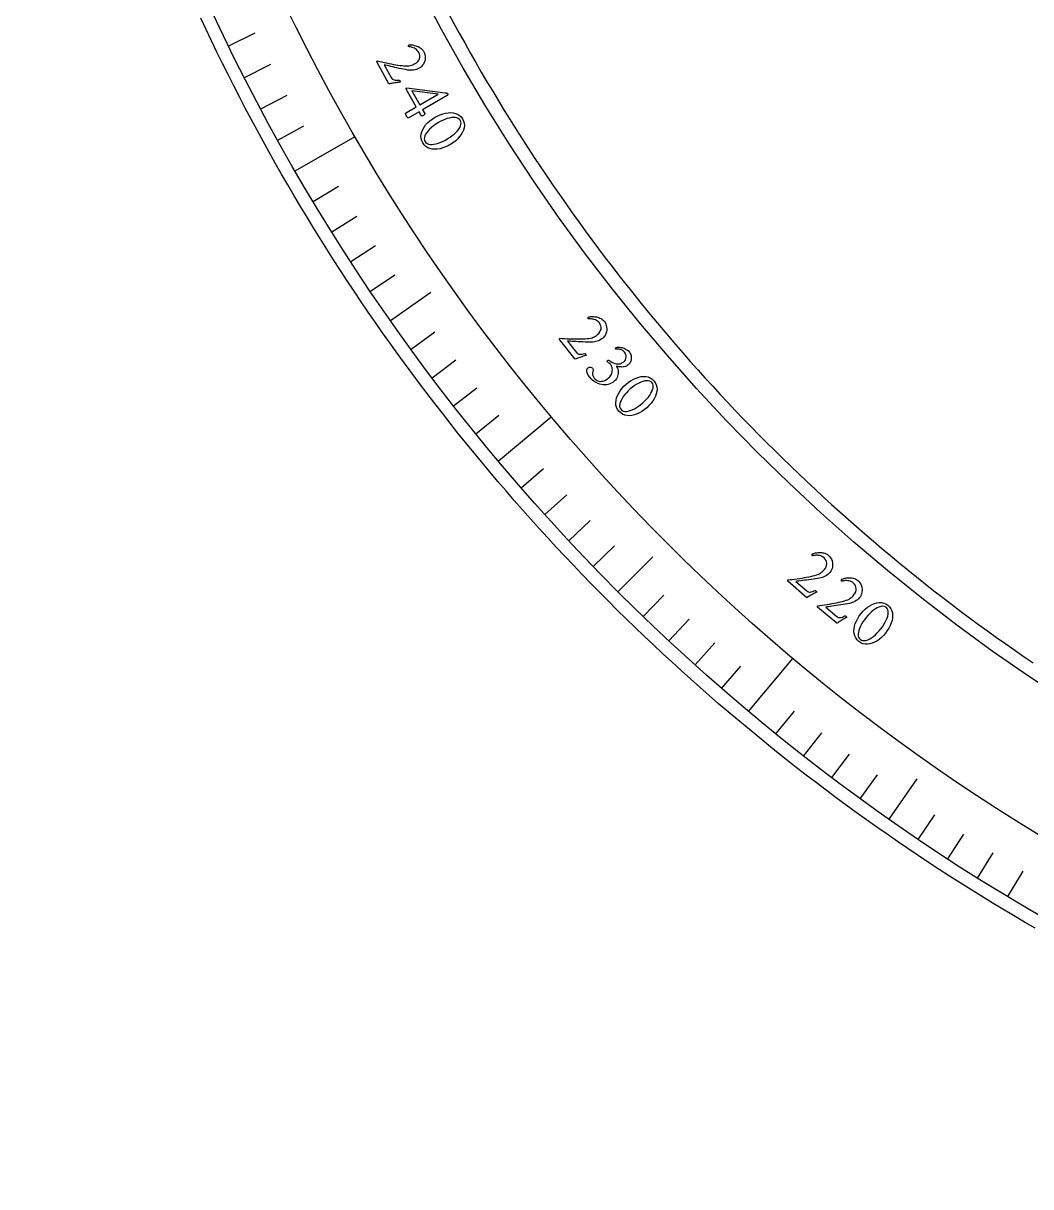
# Model space of a CAD drawing. Header units: millimetres. Extents: x -36.5 to 36.5, y -36.5 to 47.2.
# Drawn here: x -36.26 to -18.27, y -36.26 to -15.49 of the extents above; entities that cross this region are included whole.
import ezdxf

# ---------------------------------------------------------------- set-up
doc = ezdxf.new("R2010")
doc.units = ezdxf.units.MM
for name, color, linetype in [('CUT_INNER', 6, 'Continuous'), ('CUT_OUTER', 1, 'Continuous'), ('ENGRAVE', 7, 'Continuous'), ('ENGRAVE_FINE', 8, 'Continuous'), ('TEXT', 5, 'Continuous')]:
    doc.layers.add(name, color=color, linetype=linetype)

msp = doc.modelspace()

# ---------------------------------------------------------------- linework, layer by layer
at = {"layer": 'CUT_INNER'}
msp.add_lwpolyline([(-28.6624, -15.3204), (-28.5679, -15.496), (-28.4723, -15.671), (-28.3756, -15.8454), (-28.2778, -16.0192), (-28.179, -16.1924), (-28.0791, -16.365), (-27.9782, -16.537), (-27.8762, -16.7083), (-27.7731, -16.8791), (-27.669, -17.0492), (-27.5639, -17.2186), (-27.4577, -17.3874), (-27.3505, -17.5556), (-27.2423, -17.7231), (-27.133, -17.8899), (-27.0228, -18.056), (-26.9115, -18.2215), (-26.7992, -18.3863), (-26.6858, -18.5504), (-26.5715, -18.7138), (-26.4562, -18.8765), (-26.3399, -19.0384), (-26.2225, -19.1997), (-26.1042, -19.3602), (-25.985, -19.52), (-25.8647, -19.6791), (-25.7435, -19.8374), (-25.6213, -19.995), (-25.4981, -20.1519), (-25.374, -20.3079), (-25.2489, -20.4632), (-25.1228, -20.6178), (-24.9959, -20.7715), (-24.8679, -20.9245), (-24.7391, -21.0767), (-24.6093, -21.2281), (-24.4786, -21.3787), (-24.3469, -21.5285), (-24.2144, -21.6775), (-24.0809, -21.8257), (-23.9465, -21.973), (-23.8113, -22.1195), (-23.6751, -22.2652), (-23.538, -22.4101), (-23.4001, -22.5541), (-23.2613, -22.6972), (-23.1215, -22.8395), (-22.981, -22.981), (-22.8395, -23.1215), (-22.6972, -23.2613), (-22.5541, -23.4001), (-22.4101, -23.538), (-22.2652, -23.6751), (-22.1195, -23.8113), (-21.973, -23.9465), (-21.8257, -24.0809), (-21.6775, -24.2144), (-21.5285, -24.3469), (-21.3787, -24.4786), (-21.2281, -24.6093), (-21.0767, -24.7391), (-20.9245, -24.8679), (-20.7715, -24.9959), (-20.6178, -25.1228), (-20.4632, -25.2489), (-20.3079, -25.374), (-20.1519, -25.4981), (-19.995, -25.6213), (-19.8374, -25.7435), (-19.6791, -25.8647), (-19.52, -25.985), (-19.3602, -26.1042), (-19.1997, -26.2225), (-19.0384, -26.3399), (-18.8765, -26.4562), (-18.7138, -26.5715), (-18.5504, -26.6858), (-18.3863, -26.7992), (-18.2215, -26.9115)], dxfattribs=at)
at = {"layer": 'CUT_OUTER'}
msp.add_lwpolyline([(-18.1853, -31.6472), (-18.3792, -31.535), (-18.5723, -31.4216), (-18.7648, -31.3071), (-18.9565, -31.1914), (-19.1475, -31.0745), (-19.3378, -30.9564), (-19.5274, -30.8372), (-19.7163, -30.7168), (-19.9044, -30.5952), (-20.0917, -30.4725), (-20.2783, -30.3486), (-20.4641, -30.2236), (-20.6492, -30.0975), (-20.8335, -29.9702), (-21.017, -29.8418), (-21.1997, -29.7123), (-21.3816, -29.5817), (-21.5627, -29.4499), (-21.743, -29.3171), (-21.9225, -29.1831), (-22.1012, -29.048), (-22.279, -28.9119), (-22.456, -28.7746), (-22.6321, -28.6363), (-22.8074, -28.4969), (-22.9818, -28.3564), (-23.1554, -28.2149), (-23.328, -28.0723), (-23.4999, -27.9286), (-23.6708, -27.7839), (-23.8408, -27.6381), (-24.0099, -27.4913), (-24.1782, -27.3435), (-24.3455, -27.1946), (-24.5119, -27.0447), (-24.6774, -26.8938), (-24.8419, -26.7419), (-25.0056, -26.589), (-25.1682, -26.435), (-25.33, -26.2801), (-25.4907, -26.1242), (-25.6505, -25.9673), (-25.8094, -25.8094), (-25.9673, -25.6505), (-26.1242, -25.4907), (-26.2801, -25.33), (-26.435, -25.1682), (-26.589, -25.0056), (-26.7419, -24.8419), (-26.8938, -24.6774), (-27.0447, -24.5119), (-27.1946, -24.3455), (-27.3435, -24.1782), (-27.4913, -24.0099), (-27.6381, -23.8408), (-27.7839, -23.6708), (-27.9286, -23.4999), (-28.0723, -23.328), (-28.2149, -23.1554), (-28.3564, -22.9818), (-28.4969, -22.8074), (-28.6363, -22.6321), (-28.7746, -22.456), (-28.9119, -22.279), (-29.048, -22.1012), (-29.1831, -21.9225), (-29.3171, -21.743), (-29.4499, -21.5627), (-29.5817, -21.3816), (-29.7123, -21.1997), (-29.8418, -21.017), (-29.9702, -20.8335), (-30.0975, -20.6492), (-30.2236, -20.4641), (-30.3486, -20.2783), (-30.4725, -20.0917), (-30.5952, -19.9044), (-30.7168, -19.7163), (-30.8372, -19.5274), (-30.9564, -19.3378), (-31.0745, -19.1475), (-31.1914, -18.9565), (-31.3071, -18.7648), (-31.4216, -18.5723), (-31.535, -18.3792), (-31.6472, -18.1853), (-31.7582, -17.9908), (-31.868, -17.7956), (-31.9766, -17.5997), (-32.0839, -17.4032), (-32.1901, -17.206), (-32.2951, -17.0081), (-32.3988, -16.8097), (-32.5014, -16.6106), (-32.6027, -16.4108), (-32.7028, -16.2105), (-32.8016, -16.0095), (-32.8992, -15.8079), (-32.9956, -15.6058), (-33.0907, -15.403)], dxfattribs=at)
at = {"layer": 'ENGRAVE'}
for points in [[(-31.4021, -18.13), (-30.3351, -17.514)], [(-29.7025, -20.7979), (-28.9816, -20.2931)], [(-27.7768, -23.3075), (-26.833, -22.5156)], [(-25.6397, -25.6397), (-25.0174, -25.0174)], [(-23.3075, -27.7768), (-22.5156, -26.833)], [(-20.7979, -29.7025), (-20.2931, -28.9816)]]:
    msp.add_lwpolyline(points, dxfattribs=at)
for radius in [36.26, 35.028, 32.74]:
    msp.add_circle((0, 0), radius, dxfattribs=at)
at = {"layer": 'ENGRAVE_FINE'}
for points in [[(-32.5903, -15.8953), (-32.1157, -15.6639)], [(-32.3079, -16.4617), (-31.8374, -16.222)], [(-32.0157, -17.023), (-31.5495, -16.7752)], [(-31.7137, -17.5792), (-31.2519, -17.3232)], [(-31.0809, -18.6753), (-30.6283, -18.4033)], [(-30.7502, -19.2149), (-30.3025, -18.9351)], [(-30.4102, -19.7486), (-29.9674, -19.461)], [(-30.0609, -20.2763), (-29.6232, -19.9811)], [(-29.335, -21.3131), (-28.9078, -21.0027)], [(-28.9585, -21.8218), (-28.5368, -21.5041)], [(-28.5733, -22.3239), (-28.1572, -21.9988)], [(-28.1793, -22.8192), (-27.769, -22.4869)], [(-27.3658, -23.7887), (-26.9673, -23.4423)], [(-26.9464, -24.2627), (-26.5541, -23.9094)], [(-26.5189, -24.7293), (-26.1327, -24.3692)], [(-26.0833, -25.1883), (-25.7034, -24.8215)], [(-25.1883, -26.0833), (-24.8215, -25.7034)], [(-24.7293, -26.5189), (-24.3692, -26.1327)], [(-24.2627, -26.9464), (-23.9094, -26.5541)], [(-23.7887, -27.3658), (-23.4423, -26.9673)], [(-22.8192, -28.1793), (-22.4869, -27.769)], [(-22.3239, -28.5733), (-21.9988, -28.1572)], [(-21.8218, -28.9585), (-21.5041, -28.5368)], [(-21.3131, -29.335), (-21.0027, -28.9078)], [(-20.2763, -30.0609), (-19.9811, -29.6232)], [(-19.7486, -30.4102), (-19.461, -29.9674)], [(-19.2149, -30.7502), (-18.9351, -30.3025)], [(-18.6753, -31.0809), (-18.4033, -30.6283)]]:
    msp.add_lwpolyline(points, dxfattribs=at)
at = {"layer": 'TEXT'}
for points in [[(-29.5295, -16.5451), (-29.547, -16.5472), (-29.5655, -16.5497), (-29.5851, -16.5526), (-29.6056, -16.5559), (-29.6263, -16.5593), (-29.6461, -16.5627), (-29.6652, -16.5659), (-29.6834, -16.5691), (-29.6998, -16.572), (-29.7133, -16.5744), (-29.7238, -16.5763), (-29.7314, -16.5777), (-29.947, -16.1849), (-29.9467, -16.1824), (-29.946, -16.1796), (-29.945, -16.1766), (-29.9436, -16.1732), (-29.9421, -16.1701), (-29.9405, -16.1676), (-29.9388, -16.1657), (-29.9371, -16.1645), (-29.8972, -16.1739), (-29.8566, -16.1834), (-29.8152, -16.1927), (-29.7731, -16.2019), (-29.7309, -16.2108), (-29.6891, -16.2192), (-29.6478, -16.227), (-29.607, -16.2343), (-29.5674, -16.2407), (-29.5298, -16.2462), (-29.4943, -16.2507), (-29.4608, -16.2542), (-29.4276, -16.2563), (-29.3977, -16.2562), (-29.3711, -16.2539), (-29.3477, -16.2493), (-29.3262, -16.2429), (-29.3049, -16.2351), (-29.2838, -16.2258), (-29.2629, -16.215), (-29.2365, -16.1975), (-29.2148, -16.177), (-29.1977, -16.1534), (-29.1854, -16.1268), (-29.1785, -16.0988), (-29.1777, -16.0712), (-29.1831, -16.044), (-29.1947, -16.0171), (-29.2077, -15.9963), (-29.2224, -15.9783), (-29.2387, -15.963), (-29.2567, -15.9504), (-29.2753, -15.9402), (-29.2935, -15.9317), (-29.3113, -15.925), (-29.3286, -15.9201), (-29.3446, -15.9165), (-29.3582, -15.9139), (-29.3694, -15.9122), (-29.3782, -15.9115), (-29.3796, -15.9077), (-29.3801, -15.9034), (-29.3797, -15.8986), (-29.3784, -15.8931), (-29.3767, -15.8879), (-29.3749, -15.884), (-29.3732, -15.8812), (-29.3714, -15.8797), (-29.364, -15.8789), (-29.3539, -15.8785), (-29.3412, -15.8787), (-29.3259, -15.8795), (-29.3088, -15.8811), (-29.2905, -15.8841), (-29.2711, -15.8884), (-29.2507, -15.894), (-29.2299, -15.9011), (-29.2095, -15.9098), (-29.1896, -15.9201), (-29.17, -15.9319), (-29.1516, -15.9458), (-29.135, -15.962), (-29.1202, -15.9806), (-29.1072, -16.0015), (-29.0945, -16.0285), (-29.0859, -16.0561), (-29.0813, -16.0844), (-29.0808, -16.1133), (-29.0838, -16.142), (-29.09, -16.1696), (-29.0994, -16.1959), (-29.112, -16.2211), (-29.1274, -16.2443), (-29.1453, -16.2648), (-29.1656, -16.2824), (-29.1885, -16.2973), (-29.2129, -16.3095), (-29.2377, -16.3192), (-29.2631, -16.3263), (-29.2889, -16.3309), (-29.315, -16.3332), (-29.3412, -16.3335), (-29.3677, -16.3319), (-29.3943, -16.3282), (-29.4299, -16.3218), (-29.467, -16.3148), (-29.5055, -16.307), (-29.5453, -16.2986), (-29.5852, -16.2899), (-29.624, -16.2813), (-29.6614, -16.2728), (-29.6977, -16.2645), (-29.7316, -16.2566), (-29.7619, -16.2496), (-29.7887, -16.2434), (-29.8119, -16.2381), (-29.6884, -16.4628), (-29.6781, -16.4781), (-29.6661, -16.4904), (-29.6522, -16.4996), (-29.6366, -16.5059), (-29.6187, -16.5097), (-29.5982, -16.5115), (-29.5751, -16.5114), (-29.5495, -16.5094), (-29.5455, -16.5094), (-29.5419, -16.5108), (-29.5385, -16.5138), (-29.5355, -16.5182), (-29.5345, -16.5203), (-29.5335, -16.5231), (-29.5324, -16.5267), (-29.5314, -16.531), (-29.5304, -16.5354), (-29.5298, -16.5392), (-29.5295, -16.5424), (-29.5295, -16.5451)], [(-28.6788, -16.7519), (-28.6768, -16.7563), (-28.676, -16.7606), (-28.6765, -16.7647), (-28.6781, -16.7687), (-28.6805, -16.7724), (-28.6832, -16.7756), (-28.6862, -16.7784), (-28.6895, -16.7806), (-29.1269, -17.0364), (-29.0883, -17.1022), (-29.0875, -17.1054), (-29.0886, -17.1095), (-29.0913, -17.1145), (-29.0959, -17.1204), (-29.1019, -17.1265), (-29.1087, -17.1324), (-29.1164, -17.1381), (-29.125, -17.1436), (-29.131, -17.1468), (-29.1363, -17.1491), (-29.141, -17.1504), (-29.1452, -17.1509), (-29.1905, -17.0736), (-29.3848, -17.1873), (-29.3852, -17.1869), (-29.3866, -17.1858), (-29.3888, -17.184), (-29.3919, -17.1815), (-29.3963, -17.1769), (-29.4022, -17.1688), (-29.4096, -17.1574), (-29.4185, -17.1425), (-29.4282, -17.1246), (-29.4337, -17.1111), (-29.4353, -17.1019), (-29.4327, -17.0971), (-29.2416, -16.986), (-29.4218, -16.6719), (-29.4214, -16.6681), (-29.4205, -16.6645), (-29.419, -16.6611), (-29.4169, -16.6578), (-29.4146, -16.6548), (-29.4123, -16.6523), (-29.41, -16.6503), (-29.4077, -16.6488), (-28.7262, -16.736), (-28.7207, -16.737), (-28.7144, -16.7382), (-28.7073, -16.7397), (-28.6994, -16.7414), (-28.6919, -16.7435), (-28.6859, -16.7459), (-28.6816, -16.7487), (-28.6788, -16.7519)], [(-28.8523, -16.7599), (-29.3213, -16.6995), (-29.1778, -16.949)], [(-28.4164, -17.2008), (-28.3972, -17.2393), (-28.3858, -17.2785), (-28.3822, -17.3185), (-28.3864, -17.3591), (-28.3974, -17.3998), (-28.4144, -17.4397), (-28.4372, -17.479), (-28.4659, -17.5176), (-28.4996, -17.5547), (-28.5373, -17.5897), (-28.5789, -17.6224), (-28.6245, -17.6529), (-28.6723, -17.6799), (-28.7203, -17.7023), (-28.7686, -17.72), (-28.8171, -17.7329), (-28.8649, -17.7408), (-28.9106, -17.743), (-28.9544, -17.7395), (-28.9962, -17.7305), (-29.0349, -17.7152), (-29.0692, -17.6933), (-29.0991, -17.6648), (-29.1246, -17.6295), (-29.1434, -17.5915), (-29.1545, -17.5523), (-29.1579, -17.512), (-29.1535, -17.4706), (-29.1423, -17.4291), (-29.1252, -17.3884), (-29.1022, -17.3486), (-29.0734, -17.3097), (-29.0395, -17.2724), (-29.0015, -17.2377), (-28.9595, -17.2054), (-28.9134, -17.1756), (-28.8653, -17.1493), (-28.8169, -17.1277), (-28.7684, -17.1107), (-28.7197, -17.0984), (-28.672, -17.0911), (-28.6265, -17.0893), (-28.583, -17.0931), (-28.5417, -17.1025), (-28.5037, -17.1177), (-28.4702, -17.1392), (-28.4411, -17.1669), (-28.4164, -17.2008)], [(-28.4536, -17.2309), (-28.4695, -17.2106), (-28.4897, -17.195), (-28.5143, -17.1842), (-28.5431, -17.1782), (-28.5754, -17.1765), (-28.6101, -17.1788), (-28.6473, -17.1852), (-28.687, -17.1956), (-28.7282, -17.2096), (-28.7701, -17.2271), (-28.8126, -17.248), (-28.8558, -17.2723), (-28.8971, -17.2986), (-28.9354, -17.3261), (-28.9705, -17.3548), (-29.0025, -17.3847), (-29.0306, -17.415), (-29.0541, -17.4447), (-29.0731, -17.474), (-29.0874, -17.5027), (-29.0964, -17.5301), (-29.0993, -17.5556), (-29.0961, -17.579), (-29.0869, -17.6004), (-29.0697, -17.6226), (-29.0483, -17.6394), (-29.0227, -17.6506), (-28.9929, -17.6564), (-28.9598, -17.6572), (-28.9243, -17.6538), (-28.8864, -17.6461), (-28.8461, -17.6341), (-28.8045, -17.6184), (-28.7626, -17.5997), (-28.7204, -17.5781), (-28.6779, -17.5535), (-28.6364, -17.5266), (-28.5984, -17.4989), (-28.564, -17.4704), (-28.5329, -17.4411), (-28.5059, -17.4116), (-28.4834, -17.3826), (-28.4654, -17.3542), (-28.452, -17.3262), (-28.4436, -17.2995), (-28.4411, -17.2747), (-28.4445, -17.2518), (-28.4536, -17.2309)], [(-26.2079, -21.4215), (-26.2247, -21.4266), (-26.2425, -21.4323), (-26.2613, -21.4386), (-26.2809, -21.4454), (-26.3007, -21.4523), (-26.3197, -21.459), (-26.3379, -21.4656), (-26.3553, -21.4719), (-26.3709, -21.4775), (-26.3838, -21.4822), (-26.3938, -21.4859), (-26.4011, -21.4886), (-26.6816, -21.1392), (-26.6817, -21.1367), (-26.6815, -21.1339), (-26.681, -21.1307), (-26.6803, -21.1272), (-26.6793, -21.1238), (-26.6782, -21.1211), (-26.6769, -21.1189), (-26.6754, -21.1174), (-26.6344, -21.1198), (-26.5928, -21.122), (-26.5504, -21.124), (-26.5074, -21.1258), (-26.4642, -21.1273), (-26.4216, -21.1283), (-26.3796, -21.1288), (-26.3381, -21.1288), (-26.298, -21.1283), (-26.2601, -21.1272), (-26.2243, -21.1255), (-26.1907, -21.1231), (-26.1576, -21.1194), (-26.1282, -21.1141), (-26.1024, -21.1072), (-26.0802, -21.0986), (-26.0601, -21.0886), (-26.0405, -21.0772), (-26.0213, -21.0643), (-26.0027, -21.0501), (-25.9797, -21.0283), (-25.9618, -21.0043), (-25.9492, -20.9781), (-25.9416, -20.9498), (-25.9397, -20.921), (-25.9437, -20.8937), (-25.9538, -20.8678), (-25.9698, -20.8434), (-25.9862, -20.8251), (-26.0038, -20.8099), (-26.0225, -20.7977), (-26.0424, -20.7885), (-26.0625, -20.7816), (-26.0819, -20.7764), (-26.1006, -20.7729), (-26.1185, -20.7711), (-26.1349, -20.7704), (-26.1487, -20.7701), (-26.16, -20.7704), (-26.1689, -20.7712), (-26.1709, -20.7678), (-26.1722, -20.7636), (-26.1726, -20.7588), (-26.1723, -20.7531), (-26.1715, -20.7478), (-26.1704, -20.7436), (-26.1692, -20.7406), (-26.1677, -20.7388), (-26.1605, -20.7366), (-26.1507, -20.7346), (-26.1382, -20.7326), (-26.123, -20.7306), (-26.1058, -20.7292), (-26.0873, -20.729), (-26.0675, -20.7299), (-26.0463, -20.7319), (-26.0246, -20.7352), (-26.003, -20.7402), (-25.9816, -20.7469), (-25.9603, -20.7552), (-25.9398, -20.7657), (-25.9206, -20.7788), (-25.9028, -20.7945), (-25.8863, -20.8128), (-25.8692, -20.8372), (-25.8559, -20.8629), (-25.8465, -20.8899), (-25.8409, -20.9184), (-25.8389, -20.9472), (-25.8403, -20.9753), (-25.8449, -21.0029), (-25.8529, -21.0299), (-25.8641, -21.0555), (-25.8781, -21.0787), (-25.8951, -21.0996), (-25.9151, -21.1183), (-25.937, -21.1345), (-25.9598, -21.1483), (-25.9835, -21.1598), (-26.0081, -21.1687), (-26.0334, -21.1756), (-26.0592, -21.1804), (-26.0855, -21.1834), (-26.1124, -21.1844), (-26.1486, -21.1843), (-26.1863, -21.1838), (-26.2255, -21.1829), (-26.2662, -21.1815), (-26.3071, -21.1798), (-26.3467, -21.1781), (-26.3851, -21.1763), (-26.4223, -21.1743), (-26.457, -21.1725), (-26.4881, -21.1708), (-26.5155, -21.1694), (-26.5393, -21.1681), (-26.3786, -21.368), (-26.3659, -21.3813), (-26.3519, -21.3913), (-26.3366, -21.398), (-26.3201, -21.4014), (-26.3018, -21.4021), (-26.2814, -21.4003), (-26.2586, -21.3962), (-26.2337, -21.3898), (-26.2298, -21.3891), (-26.226, -21.3899), (-26.2222, -21.3922), (-26.2184, -21.396), (-26.2171, -21.3979), (-26.2156, -21.4005), (-26.2139, -21.4039), (-26.2121, -21.4079), (-26.2104, -21.4121), (-26.2092, -21.4157), (-26.2083, -21.4188), (-26.2079, -21.4215)], [(-25.4371, -21.3595), (-25.4274, -21.3729), (-25.4189, -21.3885), (-25.4118, -21.4063), (-25.4059, -21.4262), (-25.402, -21.4474), (-25.4006, -21.469), (-25.4018, -21.4909), (-25.4056, -21.5133), (-25.4125, -21.5351), (-25.4232, -21.5556), (-25.4376, -21.5747), (-25.4558, -21.5924), (-25.4719, -21.6044), (-25.4889, -21.6139), (-25.507, -21.621), (-25.5261, -21.6256), (-25.5455, -21.6282), (-25.5647, -21.6293), (-25.5837, -21.6289), (-25.6025, -21.627), (-25.6203, -21.6242), (-25.6367, -21.6211), (-25.6516, -21.6177), (-25.665, -21.614), (-25.656, -21.6307), (-25.6484, -21.6495), (-25.6423, -21.6705), (-25.6376, -21.6935), (-25.635, -21.7177), (-25.6352, -21.7423), (-25.6383, -21.7672), (-25.6441, -21.7926), (-25.6535, -21.8175), (-25.667, -21.8411), (-25.6848, -21.8635), (-25.7067, -21.8846), (-25.7323, -21.904), (-25.759, -21.9198), (-25.7868, -21.9318), (-25.8158, -21.9402), (-25.8453, -21.9451), (-25.8748, -21.9469), (-25.9043, -21.9457), (-25.9337, -21.9415), (-25.9628, -21.9344), (-25.9911, -21.9248), (-26.0187, -21.9126), (-26.0454, -21.8979), (-26.0709, -21.881), (-26.0946, -21.8623), (-26.1167, -21.8416), (-26.1371, -21.8191), (-26.1453, -21.8086), (-26.1539, -21.7962), (-26.1627, -21.7821), (-26.1719, -21.7661), (-26.1805, -21.7493), (-26.1876, -21.7325), (-26.1934, -21.7157), (-26.1977, -21.6989), (-26.1976, -21.6949), (-26.1969, -21.6896), (-26.1956, -21.6829), (-26.1937, -21.6749), (-26.191, -21.6667), (-26.1873, -21.6594), (-26.1827, -21.6529), (-26.1771, -21.6475), (-26.1663, -21.6399), (-26.1552, -21.6347), (-26.1438, -21.632), (-26.1321, -21.6317), (-26.1209, -21.6335), (-26.1109, -21.6371), (-26.1023, -21.6425), (-26.0949, -21.6497), (-26.0879, -21.6602), (-26.0837, -21.6711), (-26.0824, -21.6827), (-26.084, -21.6948), (-26.0867, -21.707), (-26.089, -21.7189), (-26.0907, -21.7305), (-26.0919, -21.7418), (-26.0923, -21.7547), (-26.0909, -21.7674), (-26.0879, -21.78), (-26.0833, -21.7923), (-26.0774, -21.8042), (-26.071, -21.8154), (-26.0639, -21.826), (-26.0561, -21.836), (-26.0441, -21.8485), (-26.0302, -21.8594), (-26.0144, -21.8689), (-25.9968, -21.8769), (-25.9775, -21.8827), (-25.9566, -21.8853), (-25.9344, -21.8848), (-25.9106, -21.8812), (-25.8856, -21.8737), (-25.8597, -21.8616), (-25.833, -21.8448), (-25.8053, -21.8233), (-25.7867, -21.8057), (-25.7713, -21.7868), (-25.759, -21.7667), (-25.7497, -21.7453), (-25.7433, -21.7234), (-25.7396, -21.7014), (-25.7386, -21.6795), (-25.7402, -21.6576), (-25.7445, -21.6364), (-25.7513, -21.6167), (-25.7608, -21.5985), (-25.773, -21.5817), (-25.78, -21.5739), (-25.7878, -21.5665), (-25.7962, -21.5597), (-25.8053, -21.5532), (-25.8142, -21.5474), (-25.8219, -21.5421), (-25.8284, -21.5375), (-25.8338, -21.5335), (-25.8318, -21.5273), (-25.8287, -21.5216), (-25.8247, -21.5163), (-25.8196, -21.5115), (-25.8162, -21.5089), (-25.8131, -21.5069), (-25.8103, -21.5056), (-25.8078, -21.5051), (-25.7866, -21.5201), (-25.7646, -21.5337), (-25.7419, -21.5459), (-25.7185, -21.5565), (-25.6948, -21.565), (-25.6712, -21.5707), (-25.6476, -21.5736), (-25.6242, -21.5736), (-25.6011, -21.5702), (-25.5786, -21.5627), (-25.5566, -21.551), (-25.5352, -21.5353), (-25.5178, -21.5177), (-25.5049, -21.4982), (-25.4964, -21.4767), (-25.4924, -21.4533), (-25.493, -21.4293), (-25.4984, -21.4063), (-25.5086, -21.3841), (-25.5237, -21.3628), (-25.5371, -21.3486), (-25.5515, -21.337), (-25.5668, -21.3279), (-25.5832, -21.3213), (-25.5997, -21.3166), (-25.6153, -21.3131), (-25.63, -21.311), (-25.6439, -21.3101), (-25.6561, -21.3098), (-25.6661, -21.3094), (-25.6737, -21.3088), (-25.679, -21.308), (-25.6802, -21.3057), (-25.6805, -21.3026), (-25.6799, -21.2987), (-25.6785, -21.2941), (-25.6764, -21.2894), (-25.6739, -21.2853), (-25.671, -21.2816), (-25.6676, -21.2784), (-25.6494, -21.2768), (-25.6305, -21.2765), (-25.6109, -21.2773), (-25.5907, -21.2794), (-25.5701, -21.2829), (-25.5497, -21.288), (-25.5293, -21.2948), (-25.5091, -21.3033), (-25.4894, -21.3138), (-25.4709, -21.3266), (-25.4535, -21.3419), (-25.4371, -21.3595)], [(-24.9978, -21.874), (-24.9722, -21.9086), (-24.9542, -21.9452), (-24.9437, -21.9839), (-24.9408, -22.0246), (-24.9446, -22.0666), (-24.9543, -22.1089), (-24.97, -22.1515), (-24.9916, -22.1945), (-25.0183, -22.237), (-25.0493, -22.2779), (-25.0847, -22.3173), (-25.1243, -22.3553), (-25.1666, -22.3902), (-25.21, -22.4206), (-25.2545, -22.4464), (-25.3, -22.4676), (-25.3457, -22.4836), (-25.3904, -22.4937), (-25.4341, -22.4979), (-25.4768, -22.4962), (-25.5175, -22.488), (-25.5551, -22.4723), (-25.5896, -22.4494), (-25.6208, -22.4191), (-25.646, -22.385), (-25.6637, -22.3483), (-25.674, -22.3092), (-25.6769, -22.2676), (-25.6731, -22.2248), (-25.6633, -22.1818), (-25.6476, -22.1386), (-25.6259, -22.0952), (-25.599, -22.0527), (-25.5676, -22.0118), (-25.5319, -21.9728), (-25.4917, -21.9354), (-25.4488, -21.9012), (-25.4049, -21.8715), (-25.3601, -21.8464), (-25.3143, -21.8257), (-25.2686, -21.8103), (-25.2241, -21.8006), (-25.1806, -21.7968), (-25.1383, -21.7989), (-25.0982, -21.8073), (-25.0615, -21.8226), (-25.028, -21.8448), (-24.9978, -21.874)], [(-25.0292, -21.91), (-25.0484, -21.8928), (-25.071, -21.881), (-25.0971, -21.8746), (-25.1265, -21.8737), (-25.1586, -21.8776), (-25.1923, -21.8859), (-25.2279, -21.8987), (-25.2652, -21.9158), (-25.3033, -21.9368), (-25.3415, -21.9613), (-25.3798, -21.9892), (-25.4181, -22.0207), (-25.4542, -22.0537), (-25.4871, -22.0874), (-25.5167, -22.1218), (-25.543, -22.1568), (-25.5655, -22.1915), (-25.5835, -22.2249), (-25.5971, -22.257), (-25.6062, -22.2878), (-25.6103, -22.3164), (-25.6088, -22.3419), (-25.6015, -22.3645), (-25.5887, -22.3839), (-25.5679, -22.4028), (-25.5439, -22.4156), (-25.5167, -22.4222), (-25.4864, -22.4227), (-25.4537, -22.4178), (-25.4193, -22.4083), (-25.3833, -22.3941), (-25.3458, -22.3752), (-25.3075, -22.3526), (-25.2695, -22.3269), (-25.2317, -22.2983), (-25.1941, -22.2667), (-25.1579, -22.233), (-25.1253, -22.1991), (-25.0963, -22.1651), (-25.0709, -22.1308), (-25.0494, -22.0971), (-25.0322, -22.0647), (-25.0195, -22.0335), (-25.011, -22.0036), (-25.0075, -21.9758), (-25.0093, -21.951), (-25.0166, -21.929), (-25.0292, -21.91)], [(-22.0899, -25.647), (-22.1056, -25.655), (-22.1222, -25.6637), (-22.1395, -25.6731), (-22.1577, -25.6832), (-22.176, -25.6935), (-22.1935, -25.7034), (-22.2103, -25.713), (-22.2263, -25.7222), (-22.2408, -25.7305), (-22.2526, -25.7374), (-22.2618, -25.7427), (-22.2685, -25.7466), (-22.6055, -25.4513), (-22.606, -25.4488), (-22.6063, -25.446), (-22.6063, -25.4428), (-22.6062, -25.4392), (-22.6059, -25.4357), (-22.6052, -25.4328), (-22.6043, -25.4305), (-22.6031, -25.4287), (-22.5624, -25.424), (-22.521, -25.4189), (-22.4789, -25.4135), (-22.4362, -25.4078), (-22.3935, -25.4018), (-22.3513, -25.3953), (-22.3099, -25.3886), (-22.269, -25.3814), (-22.2296, -25.374), (-22.1924, -25.3663), (-22.1575, -25.3583), (-22.1248, -25.3502), (-22.0929, -25.3408), (-22.0648, -25.3304), (-22.0406, -25.3191), (-22.0203, -25.3069), (-22.0022, -25.2935), (-21.9848, -25.2788), (-21.9682, -25.2629), (-21.9523, -25.2456), (-21.9334, -25.2202), (-21.9201, -25.1934), (-21.9121, -25.1654), (-21.9096, -25.1362), (-21.9127, -25.1076), (-21.9214, -25.0814), (-21.9358, -25.0576), (-21.9559, -25.0363), (-21.9752, -25.0212), (-21.9951, -25.0093), (-22.0157, -25.0005), (-22.0369, -24.9949), (-22.0579, -24.9916), (-22.0779, -24.9898), (-22.0969, -24.9896), (-22.1149, -24.991), (-22.1311, -24.9931), (-22.1448, -24.9953), (-22.1559, -24.9975), (-22.1644, -24.9998), (-22.167, -24.9968), (-22.169, -24.9929), (-22.1703, -24.9882), (-22.1709, -24.9826), (-22.171, -24.9772), (-22.1707, -24.9729), (-22.17, -24.9697), (-22.1689, -24.9677), (-22.1622, -24.9643), (-22.1529, -24.9606), (-22.1409, -24.9564), (-22.1263, -24.9519), (-22.1096, -24.9475), (-22.0914, -24.9441), (-22.0717, -24.9415), (-22.0506, -24.9398), (-22.0286, -24.9393), (-22.0065, -24.9405), (-21.9842, -24.9434), (-21.9618, -24.9479), (-21.9398, -24.9546), (-21.9186, -24.9642), (-21.8984, -24.9765), (-21.8789, -24.9917), (-21.8579, -25.0128), (-21.8403, -25.0358), (-21.8263, -25.0608), (-21.8159, -25.0878), (-21.8089, -25.1158), (-21.8054, -25.1438), (-21.8052, -25.1718), (-21.8084, -25.1998), (-21.8149, -25.2268), (-21.8247, -25.2522), (-21.8378, -25.2757), (-21.8542, -25.2975), (-21.873, -25.3173), (-21.893, -25.3349), (-21.9144, -25.3503), (-21.937, -25.3634), (-21.9608, -25.3745), (-21.9854, -25.3838), (-22.0108, -25.3913), (-22.037, -25.3969), (-22.0727, -25.4031), (-22.1099, -25.4092), (-22.1487, -25.4151), (-22.1891, -25.4208), (-22.2296, -25.4262), (-22.2689, -25.4314), (-22.307, -25.4363), (-22.344, -25.4408), (-22.3785, -25.445), (-22.4094, -25.4488), (-22.4366, -25.4521), (-22.4603, -25.4551), (-22.2673, -25.624), (-22.2525, -25.6349), (-22.237, -25.6423), (-22.2208, -25.6462), (-22.2039, -25.6467), (-22.1858, -25.6442), (-22.166, -25.6389), (-22.1443, -25.631), (-22.1209, -25.6203), (-22.1172, -25.6189), (-22.1132, -25.619), (-22.1091, -25.6206), (-22.1047, -25.6238), (-22.1031, -25.6254), (-22.1012, -25.6277), (-22.099, -25.6307), (-22.0965, -25.6344), (-22.0941, -25.6382), (-22.0922, -25.6415), (-22.0908, -25.6445), (-22.0899, -25.647)], [(-21.5539, -26.0991), (-21.5694, -26.1074), (-21.5858, -26.1165), (-21.6029, -26.1262), (-21.6209, -26.1367), (-21.6389, -26.1474), (-21.6563, -26.1576), (-21.6728, -26.1676), (-21.6887, -26.1771), (-21.7029, -26.1857), (-21.7146, -26.1928), (-21.7238, -26.1984), (-21.7303, -26.2024), (-22.0734, -25.9142), (-22.0739, -25.9117), (-22.0743, -25.9088), (-22.0744, -25.9056), (-22.0744, -25.9021), (-22.0741, -25.8986), (-22.0735, -25.8957), (-22.0726, -25.8933), (-22.0715, -25.8915), (-22.0309, -25.8859), (-21.9896, -25.88), (-21.9476, -25.8738), (-21.905, -25.8672), (-21.8624, -25.8602), (-21.8205, -25.8529), (-21.7791, -25.8453), (-21.7384, -25.8373), (-21.6992, -25.829), (-21.6622, -25.8206), (-21.6274, -25.8119), (-21.5949, -25.8031), (-21.5632, -25.793), (-21.5354, -25.7821), (-21.5114, -25.7703), (-21.4913, -25.7576), (-21.4735, -25.7439), (-21.4564, -25.7288), (-21.4401, -25.7125), (-21.4246, -25.695), (-21.4063, -25.6691), (-21.3934, -25.6421), (-21.3861, -25.614), (-21.3842, -25.5847), (-21.3878, -25.5561), (-21.3971, -25.5301), (-21.412, -25.5067), (-21.4325, -25.4858), (-21.4521, -25.4711), (-21.4723, -25.4596), (-21.4931, -25.4512), (-21.5144, -25.446), (-21.5354, -25.4432), (-21.5555, -25.4418), (-21.5745, -25.442), (-21.5924, -25.4437), (-21.6086, -25.4462), (-21.6222, -25.4487), (-21.6333, -25.4511), (-21.6418, -25.4536), (-21.6444, -25.4507), (-21.6465, -25.4468), (-21.6478, -25.4421), (-21.6486, -25.4366), (-21.6488, -25.4311), (-21.6486, -25.4268), (-21.648, -25.4236), (-21.6469, -25.4216), (-21.6403, -25.4181), (-21.631, -25.4142), (-21.6191, -25.4098), (-21.6046, -25.4049), (-21.588, -25.4002), (-21.5699, -25.3964), (-21.5503, -25.3934), (-21.5292, -25.3912), (-21.5072, -25.3903), (-21.4851, -25.3911), (-21.4628, -25.3935), (-21.4403, -25.3975), (-21.4181, -25.4038), (-21.3968, -25.4129), (-21.3762, -25.4248), (-21.3565, -25.4396), (-21.335, -25.4602), (-21.317, -25.4828), (-21.3025, -25.5076), (-21.2915, -25.5343), (-21.2839, -25.5622), (-21.2798, -25.5901), (-21.279, -25.6181), (-21.2816, -25.6461), (-21.2876, -25.6733), (-21.2969, -25.6989), (-21.3095, -25.7227), (-21.3255, -25.7448), (-21.3438, -25.765), (-21.3635, -25.783), (-21.3845, -25.7988), (-21.4069, -25.8124), (-21.4304, -25.824), (-21.4548, -25.8338), (-21.48, -25.8418), (-21.5062, -25.848), (-21.5417, -25.855), (-21.5788, -25.8618), (-21.6175, -25.8685), (-21.6577, -25.875), (-21.698, -25.8813), (-21.7373, -25.8873), (-21.7753, -25.8929), (-21.8121, -25.8983), (-21.8466, -25.9032), (-21.8774, -25.9076), (-21.9046, -25.9115), (-21.9281, -25.9149), (-21.7317, -26.0798), (-21.7167, -26.0904), (-21.701, -26.0974), (-21.6847, -26.1011), (-21.6679, -26.1012), (-21.6498, -26.0983), (-21.6301, -26.0926), (-21.6086, -26.0842), (-21.5854, -26.073), (-21.5817, -26.0716), (-21.5778, -26.0716), (-21.5736, -26.0732), (-21.5691, -26.0762), (-21.5675, -26.0778), (-21.5655, -26.0801), (-21.5632, -26.083), (-21.5607, -26.0866), (-21.5582, -26.0904), (-21.5562, -26.0937), (-21.5548, -26.0966), (-21.5539, -26.0991)], [(-20.8197, -25.8825), (-20.7885, -25.9121), (-20.7643, -25.945), (-20.7473, -25.9813), (-20.7373, -26.0209), (-20.7338, -26.0629), (-20.736, -26.1063), (-20.744, -26.151), (-20.7579, -26.1971), (-20.7768, -26.2435), (-20.8003, -26.2892), (-20.8282, -26.3342), (-20.8606, -26.3784), (-20.8962, -26.4202), (-20.9337, -26.4576), (-20.973, -26.4907), (-21.0142, -26.5196), (-21.0564, -26.5432), (-21.0986, -26.5609), (-21.141, -26.5727), (-21.1833, -26.5785), (-21.2249, -26.5774), (-21.2646, -26.5685), (-21.3025, -26.5519), (-21.3386, -26.5275), (-21.3692, -26.4982), (-21.393, -26.4652), (-21.41, -26.4285), (-21.42, -26.3881), (-21.4237, -26.3452), (-21.4216, -26.3012), (-21.4136, -26.2559), (-21.3998, -26.2094), (-21.3807, -26.1628), (-21.3569, -26.1172), (-21.3285, -26.0725), (-21.2954, -26.0288), (-21.2591, -25.9876), (-21.221, -25.9508), (-21.1812, -25.9182), (-21.1397, -25.8899), (-21.0974, -25.8668), (-21.0552, -25.8495), (-21.0131, -25.8383), (-20.9711, -25.8329), (-20.9301, -25.8342), (-20.8913, -25.8429), (-20.8545, -25.859), (-20.8197, -25.8825)], [(-20.8443, -25.9235), (-20.8662, -25.9098), (-20.8906, -25.9021), (-20.9173, -25.9003), (-20.9465, -25.9045), (-20.9773, -25.914), (-21.0092, -25.9281), (-21.0419, -25.9468), (-21.0757, -25.9701), (-21.1096, -25.9974), (-21.143, -26.0281), (-21.1758, -26.0623), (-21.2081, -26.0999), (-21.2379, -26.1388), (-21.2645, -26.1777), (-21.2877, -26.2167), (-21.3075, -26.2557), (-21.3236, -26.2938), (-21.3355, -26.3298), (-21.3433, -26.3637), (-21.347, -26.3956), (-21.346, -26.4245), (-21.3401, -26.4494), (-21.329, -26.4704), (-21.313, -26.4873), (-21.2893, -26.5023), (-21.2634, -26.5107), (-21.2355, -26.5125), (-21.2055, -26.5077), (-21.1742, -26.4972), (-21.142, -26.4818), (-21.109, -26.4616), (-21.0753, -26.4366), (-21.0415, -26.4076), (-21.0085, -26.3757), (-20.9763, -26.341), (-20.9448, -26.3033), (-20.915, -26.2639), (-20.8888, -26.2248), (-20.8661, -26.1863), (-20.847, -26.1481), (-20.8317, -26.1112), (-20.8205, -26.0763), (-20.8133, -26.0433), (-20.8102, -26.0124), (-20.8115, -25.9845), (-20.8176, -25.9603), (-20.8286, -25.94), (-20.8443, -25.9235)]]:
    msp.add_lwpolyline(points, close=True, dxfattribs=at)

doc.saveas('drawing.dxf')
